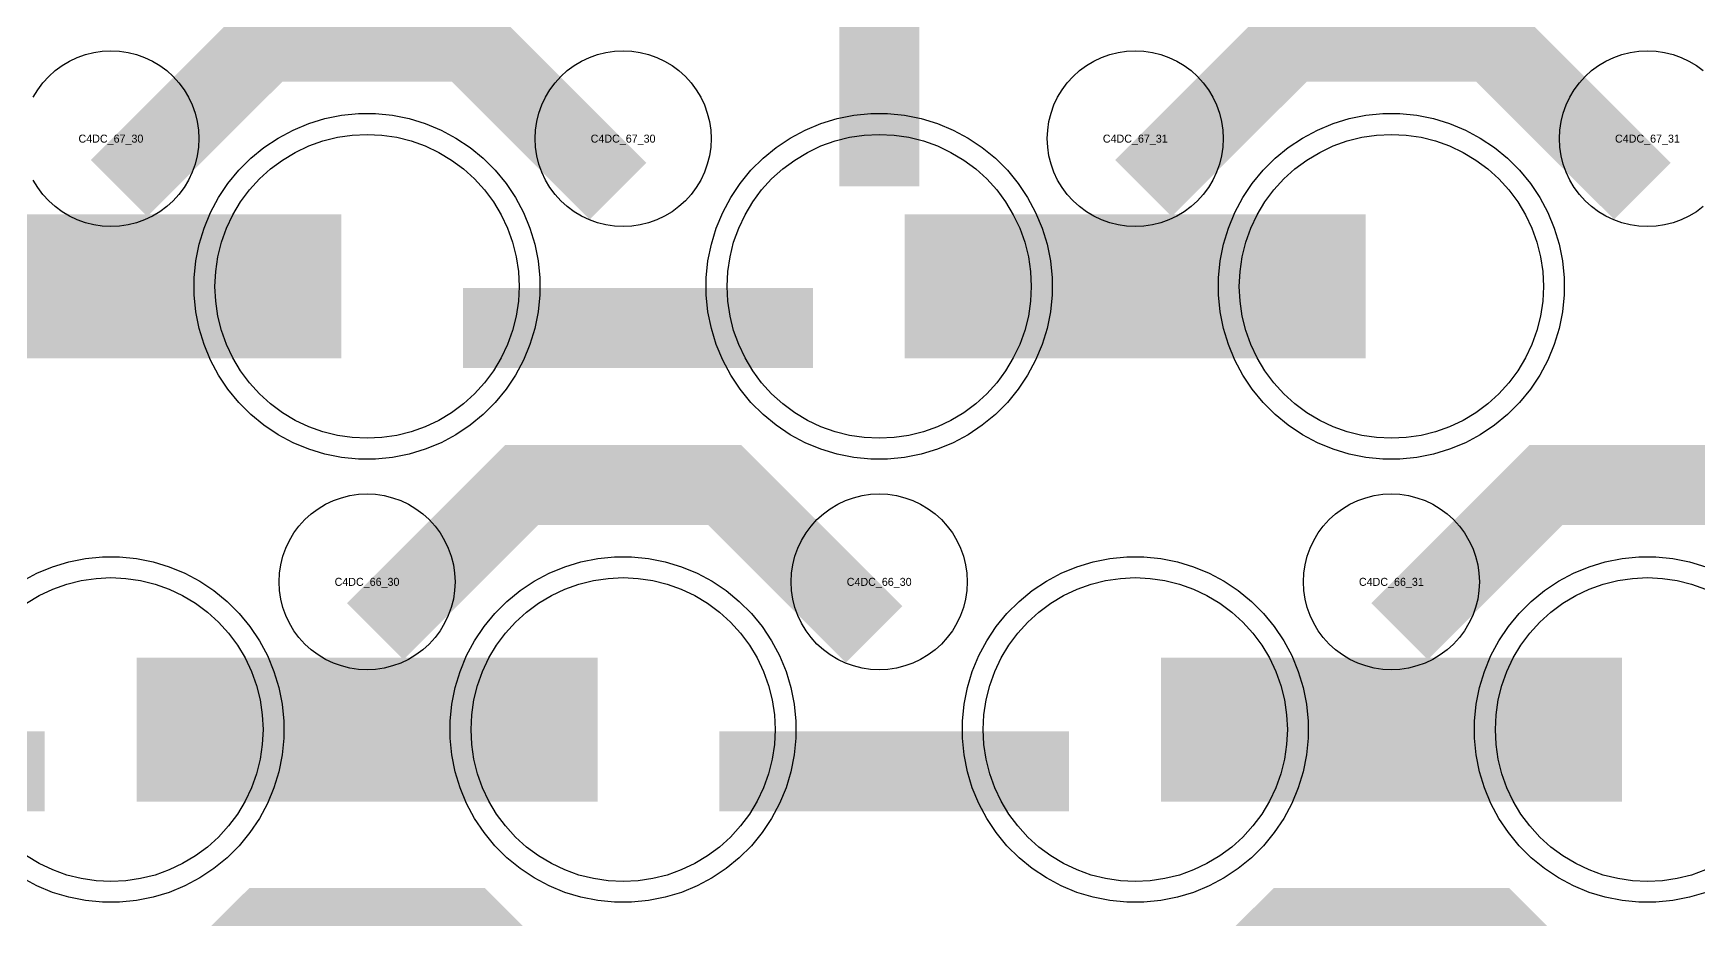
# Model space of a CAD drawing. Extents: x -11880 to 11880, y -14992 to 14992.
# Drawn here: x -2424 to -1904, y -5754 to -5477 of the extents above; entities that cross this region are included whole.
import ezdxf
from ezdxf.enums import TextEntityAlignment as Align

# ---------------------------------------------------------------- set-up
doc = ezdxf.new("R2010")
doc.units = 0
doc.header["$MEASUREMENT"] = 0
for name, color, linetype in [('GDS_775_DT_237', 138, 'CONTINUOUS'), ('RDL1_FS', 34, 'CONTINUOUS'), ('RDL_BS', 160, 'CONTINUOUS')]:
    doc.layers.add(name, color=color, linetype=linetype)

msp = doc.modelspace()

# ---------------------------------------------------------------- linework, layer by layer
at = {"layer": 'RDL1_FS', "color": 240, "true_color": 0xed1f24}
for points in [[(-2320, -5603.279), (-2324.657, -5603.05), (-2329.268, -5602.366), (-2333.791, -5601.234), (-2338.181, -5599.662), (-2342.395, -5597.67), (-2346.395, -5595.272), (-2350.14, -5592.494), (-2353.594, -5589.364), (-2356.724, -5585.91), (-2359.502, -5582.165), (-2361.9, -5578.165), (-2363.892, -5573.951), (-2365.464, -5569.561), (-2366.596, -5565.038), (-2367.28, -5560.427), (-2367.509, -5555.77), (-2367.28, -5551.113), (-2366.596, -5546.502), (-2365.464, -5541.979), (-2363.892, -5537.589), (-2361.9, -5533.375), (-2359.502, -5529.375), (-2356.724, -5525.63), (-2353.594, -5522.176), (-2350.14, -5519.046), (-2346.395, -5516.268), (-2342.395, -5513.87), (-2338.181, -5511.878), (-2333.791, -5510.306), (-2329.268, -5509.174), (-2324.657, -5508.49), (-2320, -5508.261), (-2315.343, -5508.49), (-2310.732, -5509.174), (-2306.209, -5510.306), (-2301.819, -5511.878), (-2297.605, -5513.87), (-2293.605, -5516.268), (-2289.86, -5519.046), (-2286.406, -5522.176), (-2283.276, -5525.63), (-2280.498, -5529.375), (-2278.1, -5533.375), (-2276.108, -5537.589), (-2274.536, -5541.979), (-2273.404, -5546.502), (-2272.72, -5551.113), (-2272.491, -5555.77), (-2272.72, -5560.427), (-2273.404, -5565.038), (-2274.536, -5569.561), (-2276.108, -5573.951), (-2278.1, -5578.165), (-2280.498, -5582.165), (-2283.276, -5585.91), (-2286.406, -5589.364), (-2289.86, -5592.494), (-2293.605, -5595.272), (-2297.605, -5597.67), (-2301.819, -5599.662), (-2306.209, -5601.234), (-2310.732, -5602.366), (-2315.343, -5603.05)], [(-2160, -5603.279), (-2164.657, -5603.05), (-2169.268, -5602.366), (-2173.791, -5601.234), (-2178.181, -5599.662), (-2182.395, -5597.67), (-2186.395, -5595.272), (-2190.14, -5592.494), (-2193.594, -5589.364), (-2196.724, -5585.91), (-2199.502, -5582.165), (-2201.9, -5578.165), (-2203.892, -5573.951), (-2205.464, -5569.561), (-2206.596, -5565.038), (-2207.28, -5560.427), (-2207.509, -5555.77), (-2207.28, -5551.113), (-2206.596, -5546.502), (-2205.464, -5541.979), (-2203.892, -5537.589), (-2201.9, -5533.375), (-2199.502, -5529.375), (-2196.724, -5525.63), (-2193.594, -5522.176), (-2190.14, -5519.046), (-2186.395, -5516.268), (-2182.395, -5513.87), (-2178.181, -5511.878), (-2173.791, -5510.306), (-2169.268, -5509.174), (-2164.657, -5508.49), (-2160, -5508.261), (-2155.343, -5508.49), (-2150.732, -5509.174), (-2146.209, -5510.306), (-2141.819, -5511.878), (-2137.605, -5513.87), (-2133.605, -5516.268), (-2129.86, -5519.046), (-2126.406, -5522.176), (-2123.276, -5525.63), (-2120.498, -5529.375), (-2118.1, -5533.375), (-2116.108, -5537.589), (-2114.536, -5541.979), (-2113.404, -5546.502), (-2112.72, -5551.113), (-2112.491, -5555.77), (-2112.72, -5560.427), (-2113.404, -5565.038), (-2114.536, -5569.561), (-2116.108, -5573.951), (-2118.1, -5578.165), (-2120.498, -5582.165), (-2123.276, -5585.91), (-2126.406, -5589.364), (-2129.86, -5592.494), (-2133.605, -5595.272), (-2137.605, -5597.67), (-2141.819, -5599.662), (-2146.209, -5601.234), (-2150.732, -5602.366), (-2155.343, -5603.05)], [(-2000, -5603.279), (-2004.657, -5603.05), (-2009.268, -5602.366), (-2013.791, -5601.234), (-2018.181, -5599.662), (-2022.395, -5597.67), (-2026.395, -5595.272), (-2030.14, -5592.494), (-2033.594, -5589.364), (-2036.724, -5585.91), (-2039.502, -5582.165), (-2041.9, -5578.165), (-2043.892, -5573.951), (-2045.464, -5569.561), (-2046.596, -5565.038), (-2047.28, -5560.427), (-2047.509, -5555.77), (-2047.28, -5551.113), (-2046.596, -5546.502), (-2045.464, -5541.979), (-2043.892, -5537.589), (-2041.9, -5533.375), (-2039.502, -5529.375), (-2036.724, -5525.63), (-2033.594, -5522.176), (-2030.14, -5519.046), (-2026.395, -5516.268), (-2022.395, -5513.87), (-2018.181, -5511.878), (-2013.791, -5510.306), (-2009.268, -5509.174), (-2004.657, -5508.49), (-2000, -5508.261), (-1995.343, -5508.49), (-1990.732, -5509.174), (-1986.209, -5510.306), (-1981.819, -5511.878), (-1977.605, -5513.87), (-1973.605, -5516.268), (-1969.86, -5519.046), (-1966.406, -5522.176), (-1963.276, -5525.63), (-1960.498, -5529.375), (-1958.1, -5533.375), (-1956.108, -5537.589), (-1954.536, -5541.979), (-1953.404, -5546.502), (-1952.72, -5551.113), (-1952.491, -5555.77), (-1952.72, -5560.427), (-1953.404, -5565.038), (-1954.536, -5569.561), (-1956.108, -5573.951), (-1958.1, -5578.165), (-1960.498, -5582.165), (-1963.276, -5585.91), (-1966.406, -5589.364), (-1969.86, -5592.494), (-1973.605, -5595.272), (-1977.605, -5597.67), (-1981.819, -5599.662), (-1986.209, -5601.234), (-1990.732, -5602.366), (-1995.343, -5603.05)]]:
    msp.add_lwpolyline(points, close=True, dxfattribs=at)
for points in [[(-2471.998, -5555.77, 45, 45, 0), (-2399.998, -5555.77, 45, 45, 0)], [(-2399.998, -5555.77, 45, 45, 0), (-2327.998, -5555.77, 45, 45, 0)], [(-2151.998, -5555.77, 45, 45, 0), (-2079.998, -5555.77, 45, 45, 0)], [(-2079.998, -5555.77, 45, 45, 0), (-2007.998, -5555.77, 45, 45, 0)]]:
    msp.add_lwpolyline(points, format="xyseb", dxfattribs=at)
at = {"layer": 'RDL1_FS'}
for points in [[(-2426.395, -5654.833), (-2422.395, -5652.435), (-2418.181, -5650.443), (-2413.791, -5648.871), (-2409.268, -5647.739), (-2404.657, -5647.055), (-2400, -5646.826), (-2395.343, -5647.055), (-2390.732, -5647.739), (-2386.209, -5648.871), (-2381.819, -5650.443), (-2377.605, -5652.435), (-2373.605, -5654.833), (-2369.86, -5657.611), (-2366.406, -5660.741), (-2363.276, -5664.195), (-2360.498, -5667.94), (-2358.1, -5671.94), (-2356.108, -5676.154), (-2354.536, -5680.544), (-2353.404, -5685.067), (-2352.72, -5689.678), (-2352.491, -5694.335), (-2352.72, -5698.992), (-2353.404, -5703.603), (-2354.536, -5708.126), (-2356.108, -5712.516), (-2358.1, -5716.73), (-2360.498, -5720.73), (-2363.276, -5724.475), (-2366.406, -5727.929), (-2369.86, -5731.059), (-2373.605, -5733.837), (-2377.605, -5736.235), (-2381.819, -5738.227), (-2386.209, -5739.799), (-2390.732, -5740.931), (-2395.343, -5741.615), (-2400, -5741.844), (-2404.657, -5741.615), (-2409.268, -5740.931), (-2413.791, -5739.799), (-2418.181, -5738.227), (-2422.395, -5736.235), (-2426.395, -5733.837)], [(-1901.819, -5738.227), (-1906.209, -5739.799), (-1910.732, -5740.931), (-1915.343, -5741.615), (-1920, -5741.844), (-1924.657, -5741.615), (-1929.268, -5740.931), (-1933.791, -5739.799), (-1938.181, -5738.227), (-1942.395, -5736.235), (-1946.395, -5733.837), (-1950.14, -5731.059), (-1953.594, -5727.929), (-1956.724, -5724.475), (-1959.502, -5720.73), (-1961.9, -5716.73), (-1963.892, -5712.516), (-1965.464, -5708.126), (-1966.596, -5703.603), (-1967.28, -5698.992), (-1967.509, -5694.335), (-1967.28, -5689.678), (-1966.596, -5685.067), (-1965.464, -5680.544), (-1963.892, -5676.154), (-1961.9, -5671.94), (-1959.502, -5667.94), (-1956.724, -5664.195), (-1953.594, -5660.741), (-1950.14, -5657.611), (-1946.395, -5654.833), (-1942.395, -5652.435), (-1938.181, -5650.443), (-1933.791, -5648.871), (-1929.268, -5647.739), (-1924.657, -5647.055), (-1920, -5646.826), (-1915.343, -5647.055), (-1910.732, -5647.739), (-1906.209, -5648.871), (-1901.819, -5650.443)]]:
    msp.add_lwpolyline(points, dxfattribs=at)
for points in [[(-2240, -5741.844), (-2244.657, -5741.615), (-2249.268, -5740.931), (-2253.791, -5739.799), (-2258.181, -5738.227), (-2262.395, -5736.235), (-2266.395, -5733.837), (-2270.14, -5731.059), (-2273.594, -5727.929), (-2276.724, -5724.475), (-2279.502, -5720.73), (-2281.9, -5716.73), (-2283.892, -5712.516), (-2285.464, -5708.126), (-2286.596, -5703.603), (-2287.28, -5698.992), (-2287.509, -5694.335), (-2287.28, -5689.678), (-2286.596, -5685.067), (-2285.464, -5680.544), (-2283.892, -5676.154), (-2281.9, -5671.94), (-2279.502, -5667.94), (-2276.724, -5664.195), (-2273.594, -5660.741), (-2270.14, -5657.611), (-2266.395, -5654.833), (-2262.395, -5652.435), (-2258.181, -5650.443), (-2253.791, -5648.871), (-2249.268, -5647.739), (-2244.657, -5647.055), (-2240, -5646.826), (-2235.343, -5647.055), (-2230.732, -5647.739), (-2226.209, -5648.871), (-2221.819, -5650.443), (-2217.605, -5652.435), (-2213.605, -5654.833), (-2209.86, -5657.611), (-2206.406, -5660.741), (-2203.276, -5664.195), (-2200.498, -5667.94), (-2198.1, -5671.94), (-2196.108, -5676.154), (-2194.536, -5680.544), (-2193.404, -5685.067), (-2192.72, -5689.678), (-2192.491, -5694.335), (-2192.72, -5698.992), (-2193.404, -5703.603), (-2194.536, -5708.126), (-2196.108, -5712.516), (-2198.1, -5716.73), (-2200.498, -5720.73), (-2203.276, -5724.475), (-2206.406, -5727.929), (-2209.86, -5731.059), (-2213.605, -5733.837), (-2217.605, -5736.235), (-2221.819, -5738.227), (-2226.209, -5739.799), (-2230.732, -5740.931), (-2235.343, -5741.615)], [(-2080, -5741.844), (-2084.657, -5741.615), (-2089.268, -5740.931), (-2093.791, -5739.799), (-2098.181, -5738.227), (-2102.395, -5736.235), (-2106.395, -5733.837), (-2110.14, -5731.059), (-2113.594, -5727.929), (-2116.724, -5724.475), (-2119.502, -5720.73), (-2121.9, -5716.73), (-2123.892, -5712.516), (-2125.464, -5708.126), (-2126.596, -5703.603), (-2127.28, -5698.992), (-2127.509, -5694.335), (-2127.28, -5689.678), (-2126.596, -5685.067), (-2125.464, -5680.544), (-2123.892, -5676.154), (-2121.9, -5671.94), (-2119.502, -5667.94), (-2116.724, -5664.195), (-2113.594, -5660.741), (-2110.14, -5657.611), (-2106.395, -5654.833), (-2102.395, -5652.435), (-2098.181, -5650.443), (-2093.791, -5648.871), (-2089.268, -5647.739), (-2084.657, -5647.055), (-2080, -5646.826), (-2075.343, -5647.055), (-2070.732, -5647.739), (-2066.209, -5648.871), (-2061.819, -5650.443), (-2057.605, -5652.435), (-2053.605, -5654.833), (-2049.86, -5657.611), (-2046.406, -5660.741), (-2043.276, -5664.195), (-2040.498, -5667.94), (-2038.1, -5671.94), (-2036.108, -5676.154), (-2034.536, -5680.544), (-2033.404, -5685.067), (-2032.72, -5689.678), (-2032.491, -5694.335), (-2032.72, -5698.992), (-2033.404, -5703.603), (-2034.536, -5708.126), (-2036.108, -5712.516), (-2038.1, -5716.73), (-2040.498, -5720.73), (-2043.276, -5724.475), (-2046.406, -5727.929), (-2049.86, -5731.059), (-2053.605, -5733.837), (-2057.605, -5736.235), (-2061.819, -5738.227), (-2066.209, -5739.799), (-2070.732, -5740.931), (-2075.343, -5741.615)]]:
    msp.add_lwpolyline(points, close=True, dxfattribs=at)
for points in [[(-2391.998, -5694.335, 45, 45, 0), (-2319.998, -5694.335, 45, 45, 0)], [(-2319.998, -5694.335, 45, 45, 0), (-2247.998, -5694.335, 45, 45, 0)], [(-2071.998, -5694.335, 45, 45, 0), (-1999.998, -5694.335, 45, 45, 0)], [(-1999.998, -5694.335, 45, 45, 0), (-1927.998, -5694.335, 45, 45, 0)]]:
    msp.add_lwpolyline(points, format="xyseb", dxfattribs=at)
at = {"layer": 'RDL_BS', "color": 240, "true_color": 0xed1f24}
for points in [[(-2160, -5524.5, 25, 25, 0), (-2160, -5417.723, 25, 25, 0)], [(-2289.984, -5568.783, 25, 25, 0), (-2180.719, -5568.783, 25, 25, 0)]]:
    msp.add_lwpolyline(points, format="xyseb", dxfattribs=at)
at = {"layer": 'RDL_BS'}
for points in [[(-2160, -5448.192, 25, 25, 0), (-2160, -5493.812, 25, 25, 0)], [(-2397.438, -5525.084, 25, 25, 0), (-2351.623, -5479.269, 25, 25, 0), (-2318.07, -5479.269, 25, 25, 0)], [(-2241.599, -5525.983, 25, 25, 0), (-2288.313, -5479.269, 25, 25, 0), (-2318.071, -5479.269, 25, 25, 0)], [(-2077.438, -5525.084, 25, 25, 0), (-2031.623, -5479.269, 25, 25, 0), (-1998.07, -5479.269, 25, 25, 0)], [(-1921.599, -5525.983, 25, 25, 0), (-1968.313, -5479.269, 25, 25, 0), (-1998.071, -5479.269, 25, 25, 0)], [(-2317.438, -5663.649, 25, 25, 0), (-2271.623, -5617.834, 25, 25, 0), (-2238.07, -5617.834, 25, 25, 0)], [(-2161.599, -5664.548, 25, 25, 0), (-2208.313, -5617.834, 25, 25, 0), (-2238.071, -5617.834, 25, 25, 0)], [(-1997.438, -5663.649, 25, 25, 0), (-1951.623, -5617.834, 25, 25, 0), (-1918.07, -5617.834, 25, 25, 0)], [(-1841.599, -5664.548, 25, 25, 0), (-1888.313, -5617.834, 25, 25, 0), (-1918.071, -5617.834, 25, 25, 0)], [(-2529.984, -5707.348, 25, 25, 0), (-2420.719, -5707.348, 25, 25, 0)], [(-2209.984, -5707.348, 25, 25, 0), (-2100.719, -5707.348, 25, 25, 0)], [(-2397.438, -5802.214, 25, 25, 0), (-2351.623, -5756.399, 25, 25, 0), (-2318.07, -5756.399, 25, 25, 0)], [(-2241.599, -5803.113, 25, 25, 0), (-2288.313, -5756.399, 25, 25, 0), (-2318.071, -5756.399, 25, 25, 0)], [(-2077.438, -5802.214, 25, 25, 0), (-2031.623, -5756.399, 25, 25, 0), (-1998.07, -5756.399, 25, 25, 0)], [(-1921.599, -5803.113, 25, 25, 0), (-1968.313, -5756.399, 25, 25, 0), (-1998.071, -5756.399, 25, 25, 0)]]:
    msp.add_lwpolyline(points, format="xyseb", dxfattribs=at)
for points in [[(-2424.25, -5496.626), (-2422.857, -5494.302), (-2421.254, -5492.139), (-2419.442, -5490.14), (-2417.443, -5488.328), (-2415.28, -5486.725), (-2412.956, -5485.332), (-2410.519, -5484.18), (-2407.984, -5483.273), (-2405.365, -5482.616), (-2402.693, -5482.22), (-2400, -5482.088), (-2397.307, -5482.22), (-2394.635, -5482.616), (-2392.016, -5483.273), (-2389.481, -5484.18), (-2387.044, -5485.332), (-2384.72, -5486.725), (-2382.557, -5488.328), (-2380.558, -5490.14), (-2378.746, -5492.139), (-2377.143, -5494.302), (-2375.75, -5496.626), (-2374.598, -5499.063), (-2373.691, -5501.598), (-2373.034, -5504.217), (-2372.638, -5506.889), (-2372.506, -5509.582), (-2372.638, -5512.275), (-2373.034, -5514.947), (-2373.691, -5517.566), (-2374.598, -5520.101), (-2375.75, -5522.538), (-2377.143, -5524.862), (-2378.746, -5527.025), (-2380.558, -5529.024), (-2382.557, -5530.836), (-2384.72, -5532.439), (-2387.044, -5533.832), (-2389.481, -5534.984), (-2392.016, -5535.891), (-2394.635, -5536.548), (-2397.307, -5536.944), (-2400, -5537.076), (-2402.693, -5536.944), (-2405.365, -5536.548), (-2407.984, -5535.891), (-2410.519, -5534.984), (-2412.956, -5533.832), (-2415.28, -5532.439), (-2417.443, -5530.836), (-2419.442, -5529.024), (-2421.254, -5527.025), (-2422.857, -5524.862), (-2424.25, -5522.538)], [(-1902.557, -5530.836), (-1904.72, -5532.439), (-1907.044, -5533.832), (-1909.481, -5534.984), (-1912.016, -5535.891), (-1914.635, -5536.548), (-1917.307, -5536.944), (-1920, -5537.076), (-1922.693, -5536.944), (-1925.365, -5536.548), (-1927.984, -5535.891), (-1930.519, -5534.984), (-1932.956, -5533.832), (-1935.28, -5532.439), (-1937.443, -5530.836), (-1939.442, -5529.024), (-1941.254, -5527.025), (-1942.857, -5524.862), (-1944.25, -5522.538), (-1945.402, -5520.101), (-1946.309, -5517.566), (-1946.966, -5514.947), (-1947.362, -5512.275), (-1947.494, -5509.582), (-1947.362, -5506.889), (-1946.966, -5504.217), (-1946.309, -5501.598), (-1945.402, -5499.063), (-1944.25, -5496.626), (-1942.857, -5494.302), (-1941.254, -5492.139), (-1939.442, -5490.14), (-1937.443, -5488.328), (-1935.28, -5486.725), (-1932.956, -5485.332), (-1930.519, -5484.18), (-1927.984, -5483.273), (-1925.365, -5482.616), (-1922.693, -5482.22), (-1920, -5482.088), (-1917.307, -5482.22), (-1914.635, -5482.616), (-1912.016, -5483.273), (-1909.481, -5484.18), (-1907.044, -5485.332), (-1904.72, -5486.725), (-1902.557, -5488.328)], [(-2427.777, -5647.952), (-2423.115, -5645.46), (-2418.205, -5643.429), (-2413.165, -5641.898), (-2407.938, -5640.852), (-2402.644, -5640.335), (-2397.356, -5640.335), (-2392.062, -5640.852), (-2386.835, -5641.898), (-2381.795, -5643.429), (-2376.885, -5645.46), (-2372.223, -5647.952), (-2367.809, -5650.899), (-2363.708, -5654.261), (-2359.926, -5658.043), (-2356.564, -5662.144), (-2353.617, -5666.558), (-2351.125, -5671.22), (-2349.094, -5676.13), (-2347.563, -5681.17), (-2346.517, -5686.397), (-2346, -5691.691), (-2346, -5696.979), (-2346.517, -5702.273), (-2347.563, -5707.5), (-2349.094, -5712.54), (-2351.125, -5717.45), (-2353.617, -5722.112), (-2356.564, -5726.526), (-2359.926, -5730.627), (-2363.708, -5734.409), (-2367.809, -5737.771), (-2372.223, -5740.718), (-2376.885, -5743.21), (-2381.795, -5745.241), (-2386.835, -5746.772), (-2392.062, -5747.818), (-2397.356, -5748.335), (-2402.644, -5748.335), (-2407.938, -5747.818), (-2413.165, -5746.772), (-2418.205, -5745.241), (-2423.115, -5743.21), (-2427.777, -5740.718)], [(-1901.795, -5745.241), (-1906.835, -5746.772), (-1912.062, -5747.818), (-1917.356, -5748.335), (-1922.644, -5748.335), (-1927.938, -5747.818), (-1933.165, -5746.772), (-1938.205, -5745.241), (-1943.115, -5743.21), (-1947.777, -5740.718), (-1952.191, -5737.771), (-1956.292, -5734.409), (-1960.074, -5730.627), (-1963.436, -5726.526), (-1966.383, -5722.112), (-1968.875, -5717.45), (-1970.906, -5712.54), (-1972.437, -5707.5), (-1973.483, -5702.273), (-1974, -5696.979), (-1974, -5691.691), (-1973.483, -5686.397), (-1972.437, -5681.17), (-1970.906, -5676.13), (-1968.875, -5671.22), (-1966.383, -5666.558), (-1963.436, -5662.144), (-1960.074, -5658.043), (-1956.292, -5654.261), (-1952.191, -5650.899), (-1947.777, -5647.952), (-1943.115, -5645.46), (-1938.205, -5643.429), (-1933.165, -5641.898), (-1927.938, -5640.852), (-1922.644, -5640.335), (-1917.356, -5640.335), (-1912.062, -5640.852), (-1906.835, -5641.898), (-1901.795, -5643.429)]]:
    msp.add_lwpolyline(points, dxfattribs=at)
for points in [[(-2240, -5537.076), (-2242.693, -5536.944), (-2245.365, -5536.548), (-2247.984, -5535.891), (-2250.519, -5534.984), (-2252.956, -5533.832), (-2255.28, -5532.439), (-2257.443, -5530.836), (-2259.442, -5529.024), (-2261.254, -5527.025), (-2262.857, -5524.862), (-2264.25, -5522.538), (-2265.402, -5520.101), (-2266.309, -5517.566), (-2266.966, -5514.947), (-2267.362, -5512.275), (-2267.494, -5509.582), (-2267.362, -5506.889), (-2266.966, -5504.217), (-2266.309, -5501.598), (-2265.402, -5499.063), (-2264.25, -5496.626), (-2262.857, -5494.302), (-2261.254, -5492.139), (-2259.442, -5490.14), (-2257.443, -5488.328), (-2255.28, -5486.725), (-2252.956, -5485.332), (-2250.519, -5484.18), (-2247.984, -5483.273), (-2245.365, -5482.616), (-2242.693, -5482.22), (-2240, -5482.088), (-2237.307, -5482.22), (-2234.635, -5482.616), (-2232.016, -5483.273), (-2229.481, -5484.18), (-2227.044, -5485.332), (-2224.72, -5486.725), (-2222.557, -5488.328), (-2220.558, -5490.14), (-2218.746, -5492.139), (-2217.143, -5494.302), (-2215.75, -5496.626), (-2214.598, -5499.063), (-2213.691, -5501.598), (-2213.034, -5504.217), (-2212.638, -5506.889), (-2212.506, -5509.582), (-2212.638, -5512.275), (-2213.034, -5514.947), (-2213.691, -5517.566), (-2214.598, -5520.101), (-2215.75, -5522.538), (-2217.143, -5524.862), (-2218.746, -5527.025), (-2220.558, -5529.024), (-2222.557, -5530.836), (-2224.72, -5532.439), (-2227.044, -5533.832), (-2229.481, -5534.984), (-2232.016, -5535.891), (-2234.635, -5536.548), (-2237.307, -5536.944)], [(-2080, -5537.076), (-2082.693, -5536.944), (-2085.365, -5536.548), (-2087.984, -5535.891), (-2090.519, -5534.984), (-2092.956, -5533.832), (-2095.28, -5532.439), (-2097.443, -5530.836), (-2099.442, -5529.024), (-2101.254, -5527.025), (-2102.857, -5524.862), (-2104.25, -5522.538), (-2105.402, -5520.101), (-2106.309, -5517.566), (-2106.966, -5514.947), (-2107.362, -5512.275), (-2107.494, -5509.582), (-2107.362, -5506.889), (-2106.966, -5504.217), (-2106.309, -5501.598), (-2105.402, -5499.063), (-2104.25, -5496.626), (-2102.857, -5494.302), (-2101.254, -5492.139), (-2099.442, -5490.14), (-2097.443, -5488.328), (-2095.28, -5486.725), (-2092.956, -5485.332), (-2090.519, -5484.18), (-2087.984, -5483.273), (-2085.365, -5482.616), (-2082.693, -5482.22), (-2080, -5482.088), (-2077.307, -5482.22), (-2074.635, -5482.616), (-2072.016, -5483.273), (-2069.481, -5484.18), (-2067.044, -5485.332), (-2064.72, -5486.725), (-2062.557, -5488.328), (-2060.558, -5490.14), (-2058.746, -5492.139), (-2057.143, -5494.302), (-2055.75, -5496.626), (-2054.598, -5499.063), (-2053.691, -5501.598), (-2053.034, -5504.217), (-2052.638, -5506.889), (-2052.506, -5509.582), (-2052.638, -5512.275), (-2053.034, -5514.947), (-2053.691, -5517.566), (-2054.598, -5520.101), (-2055.75, -5522.538), (-2057.143, -5524.862), (-2058.746, -5527.025), (-2060.558, -5529.024), (-2062.557, -5530.836), (-2064.72, -5532.439), (-2067.044, -5533.832), (-2069.481, -5534.984), (-2072.016, -5535.891), (-2074.635, -5536.548), (-2077.307, -5536.944)], [(-2320, -5675.641), (-2322.693, -5675.509), (-2325.365, -5675.113), (-2327.984, -5674.456), (-2330.519, -5673.549), (-2332.956, -5672.397), (-2335.28, -5671.004), (-2337.443, -5669.401), (-2339.442, -5667.589), (-2341.254, -5665.59), (-2342.857, -5663.427), (-2344.25, -5661.103), (-2345.402, -5658.666), (-2346.309, -5656.131), (-2346.966, -5653.512), (-2347.362, -5650.84), (-2347.494, -5648.147), (-2347.362, -5645.454), (-2346.966, -5642.782), (-2346.309, -5640.163), (-2345.402, -5637.628), (-2344.25, -5635.191), (-2342.857, -5632.867), (-2341.254, -5630.704), (-2339.442, -5628.705), (-2337.443, -5626.893), (-2335.28, -5625.29), (-2332.956, -5623.897), (-2330.519, -5622.745), (-2327.984, -5621.838), (-2325.365, -5621.181), (-2322.693, -5620.785), (-2320, -5620.653), (-2317.307, -5620.785), (-2314.635, -5621.181), (-2312.016, -5621.838), (-2309.481, -5622.745), (-2307.044, -5623.897), (-2304.72, -5625.29), (-2302.557, -5626.893), (-2300.558, -5628.705), (-2298.746, -5630.704), (-2297.143, -5632.867), (-2295.75, -5635.191), (-2294.598, -5637.628), (-2293.691, -5640.163), (-2293.034, -5642.782), (-2292.638, -5645.454), (-2292.506, -5648.147), (-2292.638, -5650.84), (-2293.034, -5653.512), (-2293.691, -5656.131), (-2294.598, -5658.666), (-2295.75, -5661.103), (-2297.143, -5663.427), (-2298.746, -5665.59), (-2300.558, -5667.589), (-2302.557, -5669.401), (-2304.72, -5671.004), (-2307.044, -5672.397), (-2309.481, -5673.549), (-2312.016, -5674.456), (-2314.635, -5675.113), (-2317.307, -5675.509)], [(-2160, -5675.641), (-2162.693, -5675.509), (-2165.365, -5675.113), (-2167.984, -5674.456), (-2170.519, -5673.549), (-2172.956, -5672.397), (-2175.28, -5671.004), (-2177.443, -5669.401), (-2179.442, -5667.589), (-2181.254, -5665.59), (-2182.857, -5663.427), (-2184.25, -5661.103), (-2185.402, -5658.666), (-2186.309, -5656.131), (-2186.966, -5653.512), (-2187.362, -5650.84), (-2187.494, -5648.147), (-2187.362, -5645.454), (-2186.966, -5642.782), (-2186.309, -5640.163), (-2185.402, -5637.628), (-2184.25, -5635.191), (-2182.857, -5632.867), (-2181.254, -5630.704), (-2179.442, -5628.705), (-2177.443, -5626.893), (-2175.28, -5625.29), (-2172.956, -5623.897), (-2170.519, -5622.745), (-2167.984, -5621.838), (-2165.365, -5621.181), (-2162.693, -5620.785), (-2160, -5620.653), (-2157.307, -5620.785), (-2154.635, -5621.181), (-2152.016, -5621.838), (-2149.481, -5622.745), (-2147.044, -5623.897), (-2144.72, -5625.29), (-2142.557, -5626.893), (-2140.558, -5628.705), (-2138.746, -5630.704), (-2137.143, -5632.867), (-2135.75, -5635.191), (-2134.598, -5637.628), (-2133.691, -5640.163), (-2133.034, -5642.782), (-2132.638, -5645.454), (-2132.506, -5648.147), (-2132.638, -5650.84), (-2133.034, -5653.512), (-2133.691, -5656.131), (-2134.598, -5658.666), (-2135.75, -5661.103), (-2137.143, -5663.427), (-2138.746, -5665.59), (-2140.558, -5667.589), (-2142.557, -5669.401), (-2144.72, -5671.004), (-2147.044, -5672.397), (-2149.481, -5673.549), (-2152.016, -5674.456), (-2154.635, -5675.113), (-2157.307, -5675.509)], [(-2000, -5675.641), (-2002.693, -5675.509), (-2005.365, -5675.113), (-2007.984, -5674.456), (-2010.519, -5673.549), (-2012.956, -5672.397), (-2015.28, -5671.004), (-2017.443, -5669.401), (-2019.442, -5667.589), (-2021.254, -5665.59), (-2022.857, -5663.427), (-2024.25, -5661.103), (-2025.402, -5658.666), (-2026.309, -5656.131), (-2026.966, -5653.512), (-2027.362, -5650.84), (-2027.494, -5648.147), (-2027.362, -5645.454), (-2026.966, -5642.782), (-2026.309, -5640.163), (-2025.402, -5637.628), (-2024.25, -5635.191), (-2022.857, -5632.867), (-2021.254, -5630.704), (-2019.442, -5628.705), (-2017.443, -5626.893), (-2015.28, -5625.29), (-2012.956, -5623.897), (-2010.519, -5622.745), (-2007.984, -5621.838), (-2005.365, -5621.181), (-2002.693, -5620.785), (-2000, -5620.653), (-1997.307, -5620.785), (-1994.635, -5621.181), (-1992.016, -5621.838), (-1989.481, -5622.745), (-1987.044, -5623.897), (-1984.72, -5625.29), (-1982.557, -5626.893), (-1980.558, -5628.705), (-1978.746, -5630.704), (-1977.143, -5632.867), (-1975.75, -5635.191), (-1974.598, -5637.628), (-1973.691, -5640.163), (-1973.034, -5642.782), (-1972.638, -5645.454), (-1972.506, -5648.147), (-1972.638, -5650.84), (-1973.034, -5653.512), (-1973.691, -5656.131), (-1974.598, -5658.666), (-1975.75, -5661.103), (-1977.143, -5663.427), (-1978.746, -5665.59), (-1980.558, -5667.589), (-1982.557, -5669.401), (-1984.72, -5671.004), (-1987.044, -5672.397), (-1989.481, -5673.549), (-1992.016, -5674.456), (-1994.635, -5675.113), (-1997.307, -5675.509)], [(-2242.644, -5748.335), (-2247.938, -5747.818), (-2253.165, -5746.772), (-2258.205, -5745.241), (-2263.115, -5743.21), (-2267.777, -5740.718), (-2272.191, -5737.771), (-2276.292, -5734.409), (-2280.074, -5730.627), (-2283.436, -5726.526), (-2286.383, -5722.112), (-2288.875, -5717.45), (-2290.906, -5712.54), (-2292.437, -5707.5), (-2293.483, -5702.273), (-2294, -5696.979), (-2294, -5691.691), (-2293.483, -5686.397), (-2292.437, -5681.17), (-2290.906, -5676.13), (-2288.875, -5671.22), (-2286.383, -5666.558), (-2283.436, -5662.144), (-2280.074, -5658.043), (-2276.292, -5654.261), (-2272.191, -5650.899), (-2267.777, -5647.952), (-2263.115, -5645.46), (-2258.205, -5643.429), (-2253.165, -5641.898), (-2247.938, -5640.852), (-2242.644, -5640.335), (-2237.356, -5640.335), (-2232.062, -5640.852), (-2226.835, -5641.898), (-2221.795, -5643.429), (-2216.885, -5645.46), (-2212.223, -5647.952), (-2207.809, -5650.899), (-2203.708, -5654.261), (-2199.926, -5658.043), (-2196.564, -5662.144), (-2193.617, -5666.558), (-2191.125, -5671.22), (-2189.094, -5676.13), (-2187.563, -5681.17), (-2186.517, -5686.397), (-2186, -5691.691), (-2186, -5696.979), (-2186.517, -5702.273), (-2187.563, -5707.5), (-2189.094, -5712.54), (-2191.125, -5717.45), (-2193.617, -5722.112), (-2196.564, -5726.526), (-2199.926, -5730.627), (-2203.708, -5734.409), (-2207.809, -5737.771), (-2212.223, -5740.718), (-2216.885, -5743.21), (-2221.795, -5745.241), (-2226.835, -5746.772), (-2232.062, -5747.818), (-2237.356, -5748.335)], [(-2082.644, -5748.335), (-2087.938, -5747.818), (-2093.165, -5746.772), (-2098.205, -5745.241), (-2103.115, -5743.21), (-2107.777, -5740.718), (-2112.191, -5737.771), (-2116.292, -5734.409), (-2120.074, -5730.627), (-2123.436, -5726.526), (-2126.383, -5722.112), (-2128.875, -5717.45), (-2130.906, -5712.54), (-2132.437, -5707.5), (-2133.483, -5702.273), (-2134, -5696.979), (-2134, -5691.691), (-2133.483, -5686.397), (-2132.437, -5681.17), (-2130.906, -5676.13), (-2128.875, -5671.22), (-2126.383, -5666.558), (-2123.436, -5662.144), (-2120.074, -5658.043), (-2116.292, -5654.261), (-2112.191, -5650.899), (-2107.777, -5647.952), (-2103.115, -5645.46), (-2098.205, -5643.429), (-2093.165, -5641.898), (-2087.938, -5640.852), (-2082.644, -5640.335), (-2077.356, -5640.335), (-2072.062, -5640.852), (-2066.835, -5641.898), (-2061.795, -5643.429), (-2056.885, -5645.46), (-2052.223, -5647.952), (-2047.809, -5650.899), (-2043.708, -5654.261), (-2039.926, -5658.043), (-2036.564, -5662.144), (-2033.617, -5666.558), (-2031.125, -5671.22), (-2029.094, -5676.13), (-2027.563, -5681.17), (-2026.517, -5686.397), (-2026, -5691.691), (-2026, -5696.979), (-2026.517, -5702.273), (-2027.563, -5707.5), (-2029.094, -5712.54), (-2031.125, -5717.45), (-2033.617, -5722.112), (-2036.564, -5726.526), (-2039.926, -5730.627), (-2043.708, -5734.409), (-2047.809, -5737.771), (-2052.223, -5740.718), (-2056.885, -5743.21), (-2061.795, -5745.241), (-2066.835, -5746.772), (-2072.062, -5747.818), (-2077.356, -5748.335)]]:
    msp.add_lwpolyline(points, close=True, dxfattribs=at)
at = {"layer": 'RDL_BS', "color": 240, "true_color": 0xed1f24}
for points in [[(-2322.644, -5609.77), (-2327.938, -5609.253), (-2333.165, -5608.207), (-2338.205, -5606.676), (-2343.115, -5604.645), (-2347.777, -5602.153), (-2352.191, -5599.206), (-2356.292, -5595.844), (-2360.074, -5592.062), (-2363.436, -5587.961), (-2366.383, -5583.547), (-2368.875, -5578.885), (-2370.906, -5573.975), (-2372.437, -5568.935), (-2373.483, -5563.708), (-2374, -5558.414), (-2374, -5553.126), (-2373.483, -5547.832), (-2372.437, -5542.605), (-2370.906, -5537.565), (-2368.875, -5532.655), (-2366.383, -5527.993), (-2363.436, -5523.579), (-2360.074, -5519.478), (-2356.292, -5515.696), (-2352.191, -5512.334), (-2347.777, -5509.387), (-2343.115, -5506.895), (-2338.205, -5504.864), (-2333.165, -5503.333), (-2327.938, -5502.287), (-2322.644, -5501.77), (-2317.356, -5501.77), (-2312.062, -5502.287), (-2306.835, -5503.333), (-2301.795, -5504.864), (-2296.885, -5506.895), (-2292.223, -5509.387), (-2287.809, -5512.334), (-2283.708, -5515.696), (-2279.926, -5519.478), (-2276.564, -5523.579), (-2273.617, -5527.993), (-2271.125, -5532.655), (-2269.094, -5537.565), (-2267.563, -5542.605), (-2266.517, -5547.832), (-2266, -5553.126), (-2266, -5558.414), (-2266.517, -5563.708), (-2267.563, -5568.935), (-2269.094, -5573.975), (-2271.125, -5578.885), (-2273.617, -5583.547), (-2276.564, -5587.961), (-2279.926, -5592.062), (-2283.708, -5595.844), (-2287.809, -5599.206), (-2292.223, -5602.153), (-2296.885, -5604.645), (-2301.795, -5606.676), (-2306.835, -5608.207), (-2312.062, -5609.253), (-2317.356, -5609.77)], [(-2162.644, -5609.77), (-2167.938, -5609.253), (-2173.165, -5608.207), (-2178.205, -5606.676), (-2183.115, -5604.645), (-2187.777, -5602.153), (-2192.191, -5599.206), (-2196.292, -5595.844), (-2200.074, -5592.062), (-2203.436, -5587.961), (-2206.383, -5583.547), (-2208.875, -5578.885), (-2210.906, -5573.975), (-2212.437, -5568.935), (-2213.483, -5563.708), (-2214, -5558.414), (-2214, -5553.126), (-2213.483, -5547.832), (-2212.437, -5542.605), (-2210.906, -5537.565), (-2208.875, -5532.655), (-2206.383, -5527.993), (-2203.436, -5523.579), (-2200.074, -5519.478), (-2196.292, -5515.696), (-2192.191, -5512.334), (-2187.777, -5509.387), (-2183.115, -5506.895), (-2178.205, -5504.864), (-2173.165, -5503.333), (-2167.938, -5502.287), (-2162.644, -5501.77), (-2157.356, -5501.77), (-2152.062, -5502.287), (-2146.835, -5503.333), (-2141.795, -5504.864), (-2136.885, -5506.895), (-2132.223, -5509.387), (-2127.809, -5512.334), (-2123.708, -5515.696), (-2119.926, -5519.478), (-2116.564, -5523.579), (-2113.617, -5527.993), (-2111.125, -5532.655), (-2109.094, -5537.565), (-2107.563, -5542.605), (-2106.517, -5547.832), (-2106, -5553.126), (-2106, -5558.414), (-2106.517, -5563.708), (-2107.563, -5568.935), (-2109.094, -5573.975), (-2111.125, -5578.885), (-2113.617, -5583.547), (-2116.564, -5587.961), (-2119.926, -5592.062), (-2123.708, -5595.844), (-2127.809, -5599.206), (-2132.223, -5602.153), (-2136.885, -5604.645), (-2141.795, -5606.676), (-2146.835, -5608.207), (-2152.062, -5609.253), (-2157.356, -5609.77)], [(-2002.644, -5609.77), (-2007.938, -5609.253), (-2013.165, -5608.207), (-2018.205, -5606.676), (-2023.115, -5604.645), (-2027.777, -5602.153), (-2032.191, -5599.206), (-2036.292, -5595.844), (-2040.074, -5592.062), (-2043.436, -5587.961), (-2046.383, -5583.547), (-2048.875, -5578.885), (-2050.906, -5573.975), (-2052.437, -5568.935), (-2053.483, -5563.708), (-2054, -5558.414), (-2054, -5553.126), (-2053.483, -5547.832), (-2052.437, -5542.605), (-2050.906, -5537.565), (-2048.875, -5532.655), (-2046.383, -5527.993), (-2043.436, -5523.579), (-2040.074, -5519.478), (-2036.292, -5515.696), (-2032.191, -5512.334), (-2027.777, -5509.387), (-2023.115, -5506.895), (-2018.205, -5504.864), (-2013.165, -5503.333), (-2007.938, -5502.287), (-2002.644, -5501.77), (-1997.356, -5501.77), (-1992.062, -5502.287), (-1986.835, -5503.333), (-1981.795, -5504.864), (-1976.885, -5506.895), (-1972.223, -5509.387), (-1967.809, -5512.334), (-1963.708, -5515.696), (-1959.926, -5519.478), (-1956.564, -5523.579), (-1953.617, -5527.993), (-1951.125, -5532.655), (-1949.094, -5537.565), (-1947.563, -5542.605), (-1946.517, -5547.832), (-1946, -5553.126), (-1946, -5558.414), (-1946.517, -5563.708), (-1947.563, -5568.935), (-1949.094, -5573.975), (-1951.125, -5578.885), (-1953.617, -5583.547), (-1956.564, -5587.961), (-1959.926, -5592.062), (-1963.708, -5595.844), (-1967.809, -5599.206), (-1972.223, -5602.153), (-1976.885, -5604.645), (-1981.795, -5606.676), (-1986.835, -5608.207), (-1992.062, -5609.253), (-1997.356, -5609.77)]]:
    msp.add_lwpolyline(points, close=True, dxfattribs=at)

# ---------------------------------------------------------------- texts
at = {"layer": 'GDS_775_DT_237'}
for s, p in [('C4DC_67_30', (-2400, -5509.582)), ('C4DC_67_30', (-2400, -5509.582)), ('C4DC_67_30', (-2240, -5509.582)), ('C4DC_67_30', (-2240, -5509.582)), ('C4DC_67_31', (-2080, -5509.582)), ('C4DC_67_31', (-2080, -5509.582)), ('C4DC_67_31', (-1920, -5509.582)), ('C4DC_67_31', (-1920, -5509.582)), ('C4DC_66_30', (-2320, -5648.147)), ('C4DC_66_30', (-2320, -5648.147)), ('C4DC_66_30', (-2160, -5648.147)), ('C4DC_66_30', (-2160, -5648.147)), ('C4DC_66_31', (-2000, -5648.147)), ('C4DC_66_31', (-2000, -5648.147))]:
    msp.add_text(s, height=2.5, dxfattribs=at).set_placement(p, align=Align.MIDDLE_CENTER)

doc.saveas('drawing.dxf')
